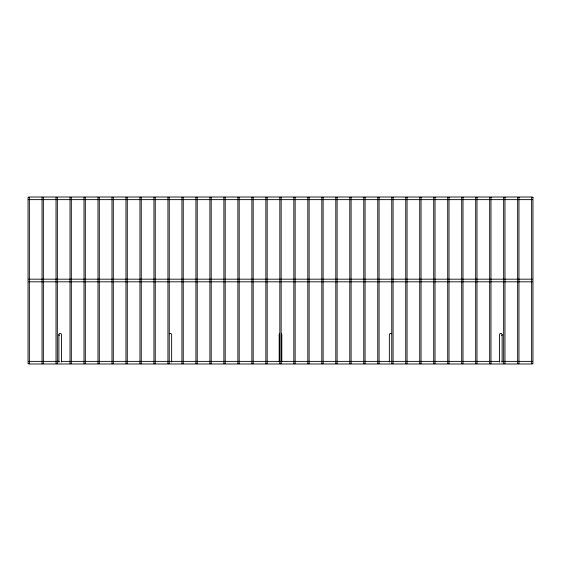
<?xml version="1.0" encoding="UTF-8"?>
<svg xmlns="http://www.w3.org/2000/svg" width="561" height="561" viewBox="0 0 561 561"><rect width="100%" height="100%" fill="white"/><g stroke="black" fill="none" stroke-linecap="round" stroke-linejoin="round"><path stroke-width="0.42" stroke-dasharray="2.81 2.1" d="M61.107 363.205L61.493 362.679M171.266 363.205L171.652 362.679M501.744 363.205L502.13 362.679M499.507 362.679L499.893 363.205M389.348 362.679L389.734 363.205M58.87 362.679L59.256 363.205"/><path stroke-width="0.84" d="M58.87 361.845L58.87 334.707L59.256 333.767L60.181 333.381L61.107 333.767L61.493 334.707L61.493 361.845M279.189 361.845L279.189 334.707L279.574 333.767M281.426 335.639L281.811 334.707L281.426 333.767M501.744 335.639L502.13 334.707L501.744 333.767L500.819 333.381L499.893 333.767L499.507 334.707L499.507 361.845M169.415 333.767L170.341 333.381L171.266 333.767L171.652 334.707L171.652 361.845M28.709 199.632L532.291 199.632M28.709 279.189L532.291 279.189M28.709 281.811L532.291 281.811M28.709 361.368L59.361 361.368M61.114 361.368L499.886 361.368M501.639 361.368L532.291 361.368M391.585 333.767L390.659 333.381L389.734 333.767L389.348 334.707L389.348 361.845M279.189 334.707L279.574 335.639M58.87 334.707L59.256 335.639M532.291 197.388L532.291 197.009L28.709 197.009L28.709 197.388M532.291 363.612L532.291 363.991L28.709 363.991L28.709 363.612M502.13 334.707L502.13 361.845M281.811 334.707L281.811 361.845M29.361 197.388L28.05 197.388L28.05 363.612L29.361 363.612L29.361 197.388M43.351 197.388L42.04 197.388L42.04 363.612L43.351 363.612L43.351 197.388M57.341 197.388L56.03 197.388L56.03 363.612L57.341 363.612L57.341 197.388M71.324 197.388L70.013 197.388L70.013 363.612L71.324 363.612L71.324 197.388M85.314 197.388L84.003 197.388L84.003 363.612L85.314 363.612L85.314 197.388M99.304 197.388L97.993 197.388L97.993 363.612L99.304 363.612L99.304 197.388M113.294 197.388L111.983 197.388L111.983 363.612L113.294 363.612L113.294 197.388M127.284 197.388L125.973 197.388L125.973 363.612L127.284 363.612L127.284 197.388M141.267 197.388L139.955 197.388L139.955 363.612L141.267 363.612L141.267 197.388M155.257 197.388L153.945 197.388L153.945 363.612L155.257 363.612L155.257 197.388M169.247 197.388L167.935 197.388L167.935 363.612L169.247 363.612L169.247 197.388M183.237 197.388L181.925 197.388L181.925 363.612L183.237 363.612L183.237 197.388M197.227 197.388L195.915 197.388L195.915 363.612L197.227 363.612L197.227 197.388M211.209 197.388L209.898 197.388L209.898 363.612L211.209 363.612L211.209 197.388M225.199 197.388L223.888 197.388L223.888 363.612L225.199 363.612L225.199 197.388M239.189 197.388L237.878 197.388L237.878 363.612L239.189 363.612L239.189 197.388M253.179 197.388L251.868 197.388L251.868 363.612L253.179 363.612L253.179 197.388M267.169 197.388L265.858 197.388L265.858 363.612L267.169 363.612L267.169 197.388M281.159 197.388L279.841 197.388L279.841 363.612L281.159 363.612L281.159 197.388M295.142 197.388L293.831 197.388L293.831 363.612L295.142 363.612L295.142 197.388M309.132 197.388L307.821 197.388L307.821 363.612L309.132 363.612L309.132 197.388M323.122 197.388L321.811 197.388L321.811 363.612L323.122 363.612L323.122 197.388M337.112 197.388L335.801 197.388L335.801 363.612L337.112 363.612L337.112 197.388M351.102 197.388L349.791 197.388L349.791 363.612L351.102 363.612L351.102 197.388M365.085 197.388L363.773 197.388L363.773 363.612L365.085 363.612L365.085 197.388M379.075 197.388L377.763 197.388L377.763 363.612L379.075 363.612L379.075 197.388M393.065 197.388L391.753 197.388L391.753 363.612L393.065 363.612L393.065 197.388M407.055 197.388L405.743 197.388L405.743 363.612L407.055 363.612L407.055 197.388M421.045 197.388L419.733 197.388L419.733 363.612L421.045 363.612L421.045 197.388M435.027 197.388L433.716 197.388L433.716 363.612L435.027 363.612L435.027 197.388M449.017 197.388L447.706 197.388L447.706 363.612L449.017 363.612L449.017 197.388M463.007 197.388L461.696 197.388L461.696 363.612L463.007 363.612L463.007 197.388M476.997 197.388L475.686 197.388L475.686 363.612L476.997 363.612L476.997 197.388M490.987 197.388L489.676 197.388L489.676 363.612L490.987 363.612L490.987 197.388M504.97 197.388L503.659 197.388L503.659 363.612L504.97 363.612L504.97 197.388M518.96 197.388L517.649 197.388L517.649 363.612L518.96 363.612L518.96 197.388M532.95 197.388L531.639 197.388L531.639 363.612L532.95 363.612L532.95 197.388"/></g></svg>
